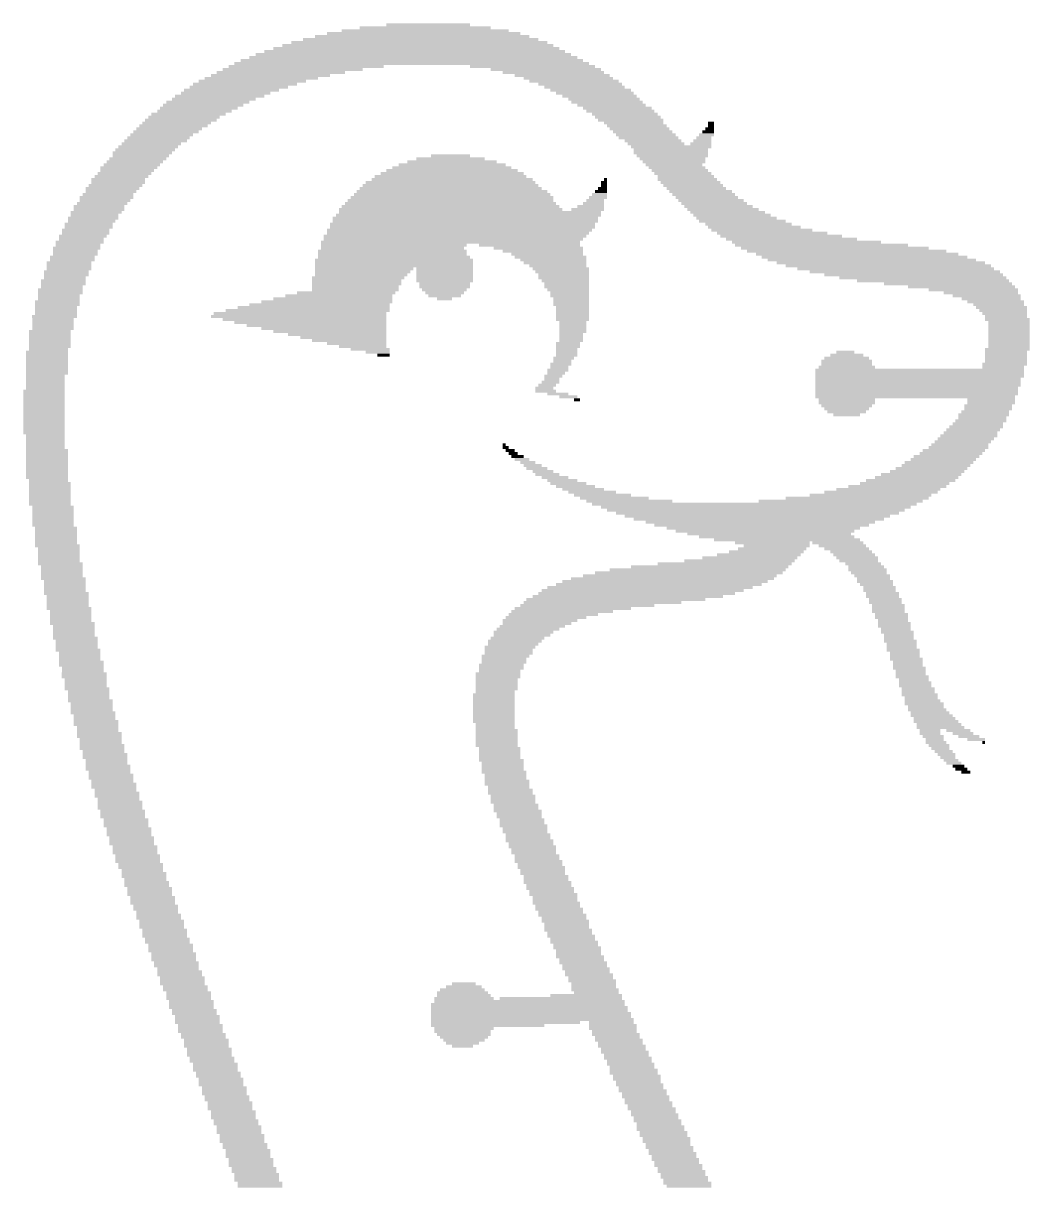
# Model space of a CAD drawing. Extents: x -51 to 50, y -27 to 29.
# Drawn here: x -47 to -39.85, y -16.01 to -7.76 of the extents above; entities that cross this region are included whole.
import ezdxf

# ---------------------------------------------------------------- set-up
doc = ezdxf.new("R2010")
doc.units = 0
doc.layers.add('201', color=6, linetype='CONTINUOUS')

# ---------------------------------------------------------------- blocks, each defined once
blk = doc.blocks.new('RECT')
blk.add_solid([(-0.5, -0.5), (0.5, -0.5), (-0.5, 0.5), (0.5, 0.5)])

msp = doc.modelspace()

# ---------------------------------------------------------------- block references
at = {"layer": '201', "rotation": 180}
for p, xscale, yscale in [((-44.1223, -7.7682), 0.5944, 0.0211), ((-44.1655, -7.8528), 1.524, 0.0211), ((-44.1541, -7.8317), 1.3741, 0.0211), ((-44.1439, -7.8105), 1.1862, 0.0213), ((-44.1439, -7.7893), 0.9322, 0.0211), ((-44.196, -7.9163), 1.9253, 0.0211), ((-44.1858, -7.8952), 1.8186, 0.0211), ((-44.1757, -7.874), 1.6713, 0.0213), ((-44.2278, -8.001), 2.3292, 0.0213), ((-44.2278, -7.9798), 2.2428, 0.0211), ((-44.2176, -7.9587), 2.1361, 0.0211), ((-44.2062, -7.9375), 2.032, 0.0213), ((-45.085, -8.0857), 0.9957, 0.0211), ((-44.9898, -8.0645), 1.0998, 0.0213), ((-44.2392, -8.0433), 2.5197, 0.0211), ((-44.2392, -8.0222), 2.4333, 0.0211), ((-43.3807, -8.0645), 0.889, 0.0213), ((-43.2867, -8.0857), 0.7823, 0.0211), ((-45.372, -8.1703), 0.762, 0.0211), ((-45.3073, -8.1492), 0.8052, 0.0211), ((-45.2438, -8.128), 0.8458, 0.0213), ((-45.1701, -8.1068), 0.9119, 0.0211), ((-43.2333, -8.1068), 0.7214, 0.0211), ((-43.1698, -8.128), 0.6756, 0.0213), ((-43.1267, -8.1492), 0.635, 0.0211), ((-43.086, -8.1703), 0.635, 0.0211), ((-45.5625, -8.255), 0.635, 0.0213), ((-45.5193, -8.2338), 0.6756, 0.0211), ((-45.4673, -8.2127), 0.6985, 0.0211), ((-45.4241, -8.1915), 0.7391, 0.0213), ((-43.0428, -8.1915), 0.5944, 0.0213), ((-43.0111, -8.2127), 0.5715, 0.0211), ((-42.9679, -8.2338), 0.5715, 0.0211), ((-42.9374, -8.255), 0.5512, 0.0213), ((-45.7213, -8.3397), 0.5715, 0.0211), ((-45.6883, -8.3185), 0.5918, 0.0213), ((-45.6463, -8.2973), 0.5944, 0.0211), ((-45.6032, -8.2762), 0.635, 0.0211), ((-42.9057, -8.2762), 0.5283, 0.0211), ((-42.8727, -8.2973), 0.508, 0.0211), ((-42.8523, -8.3185), 0.508, 0.0213), ((-42.8206, -8.3397), 0.4851, 0.0211), ((-45.8572, -8.4243), 0.508, 0.0211), ((-45.8267, -8.4032), 0.5283, 0.0211), ((-45.7835, -8.382), 0.5283, 0.0213), ((-45.7518, -8.3608), 0.5512, 0.0211), ((-42.7787, -8.3608), 0.4877, 0.0211), ((-42.7571, -8.382), 0.4851, 0.0213), ((-42.7253, -8.4032), 0.4674, 0.0211), ((-42.7037, -8.4243), 0.4648, 0.0211), ((-45.9638, -8.509), 0.4674, 0.0213), ((-45.9321, -8.4878), 0.4851, 0.0211), ((-45.9105, -8.4667), 0.4877, 0.0211), ((-45.88, -8.4455), 0.508, 0.0213), ((-42.6834, -8.4455), 0.4648, 0.0213), ((-42.6618, -8.4667), 0.4216, 0.0211), ((-42.6403, -8.4878), 0.4242, 0.0211), ((-42.6199, -8.509), 0.4242, 0.0213), ((-42.1221, -8.509), 0.0635, 0.0213), ((-42.1119, -8.4667), 0.0432, 0.0211), ((-42.1119, -8.4878), 0.0432, 0.0211), ((-46.0591, -8.5937), 0.4445, 0.0211), ((-46.0388, -8.5725), 0.4445, 0.0213), ((-46.0159, -8.5513), 0.4445, 0.0211), ((-45.9854, -8.5302), 0.4648, 0.0211), ((-42.5983, -8.5302), 0.4216, 0.0211), ((-42.5768, -8.5513), 0.4242, 0.0211), ((-42.5564, -8.5725), 0.4242, 0.0213), ((-42.5247, -8.5937), 0.4013, 0.0211), ((-42.1742, -8.5937), 0.127, 0.0211), ((-42.164, -8.5725), 0.1067, 0.0213), ((-42.1437, -8.5513), 0.1067, 0.0211), ((-42.1322, -8.5302), 0.0838, 0.0211), ((-46.1543, -8.6783), 0.4216, 0.0211), ((-46.1328, -8.6572), 0.4242, 0.0211), ((-46.1124, -8.636), 0.4242, 0.0213), ((-46.0908, -8.6148), 0.4216, 0.0211), ((-42.5031, -8.6148), 0.4039, 0.0211), ((-42.3964, -8.636), 0.5715, 0.0213), ((-42.3977, -8.6572), 0.5283, 0.0211), ((-42.3977, -8.6783), 0.5283, 0.0211), ((-42.1856, -8.6148), 0.1499, 0.0211), ((-46.2077, -8.7418), 0.4013, 0.0211), ((-46.1861, -8.7207), 0.4039, 0.0211), ((-46.1645, -8.6995), 0.4013, 0.0213), ((-43.9522, -8.7418), 0.635, 0.0211), ((-43.9636, -8.7207), 0.4851, 0.0211), ((-43.9636, -8.6995), 0.2769, 0.0213), ((-42.3875, -8.6995), 0.508, 0.0213), ((-42.3863, -8.7207), 0.4648, 0.0211), ((-42.3761, -8.7418), 0.4445, 0.0211), ((-46.2813, -8.8265), 0.381, 0.0213), ((-46.2496, -8.7842), 0.4039, 0.0211), ((-46.261, -8.8053), 0.381, 0.0211), ((-46.228, -8.763), 0.4013, 0.0213), ((-43.9522, -8.8265), 1.016, 0.0213), ((-43.9534, -8.8053), 0.9322, 0.0211), ((-43.9534, -8.7842), 0.8458, 0.0211), ((-43.9522, -8.763), 0.762, 0.0213), ((-42.3761, -8.763), 0.4039, 0.0213), ((-42.3545, -8.7842), 0.4013, 0.0211), ((-42.3342, -8.8053), 0.4013, 0.0211), ((-42.3126, -8.8265), 0.4039, 0.0213), ((-46.3448, -8.9112), 0.381, 0.0211), ((-46.3245, -8.8688), 0.381, 0.0211), ((-46.3245, -8.89), 0.381, 0.0213), ((-46.3017, -8.8477), 0.381, 0.0211), ((-43.9636, -8.9112), 1.2471, 0.0211), ((-43.9636, -8.89), 1.2065, 0.0213), ((-43.9522, -8.8688), 1.143, 0.0211), ((-43.9636, -8.8477), 1.0795, 0.0211), ((-42.8739, -8.89), 0.0432, 0.0213), ((-42.8739, -8.9112), 0.0432, 0.0211), ((-42.8625, -8.8688), 0.0203, 0.0211), ((-42.291, -8.8477), 0.4013, 0.0211), ((-42.2808, -8.8688), 0.4216, 0.0211), ((-42.2593, -8.89), 0.4242, 0.0213), ((-42.2389, -8.9112), 0.4242, 0.0211), ((-46.4083, -8.9958), 0.381, 0.0211), ((-46.3982, -8.9747), 0.3607, 0.0211), ((-46.3652, -8.9323), 0.381, 0.0211), ((-46.3766, -8.9535), 0.3581, 0.0213), ((-43.9534, -8.9958), 1.4402, 0.0211), ((-43.9522, -8.9747), 1.397, 0.0211), ((-43.9534, -8.9535), 1.3538, 0.0213), ((-43.9636, -8.9323), 1.2929, 0.0211), ((-42.9158, -8.9958), 0.127, 0.0211), ((-42.9057, -8.9747), 0.1067, 0.0211), ((-42.8942, -8.9535), 0.0838, 0.0213), ((-42.8841, -8.9323), 0.0635, 0.0211), ((-42.2173, -8.9323), 0.4216, 0.0211), ((-42.1856, -8.9535), 0.4445, 0.0213), ((-42.1653, -8.9747), 0.4445, 0.0211), ((-42.1424, -8.9958), 0.4445, 0.0211), ((-46.4617, -9.0593), 0.3607, 0.0211), ((-46.4617, -9.0805), 0.3607, 0.0213), ((-46.4401, -9.0382), 0.3581, 0.0211), ((-46.4185, -9.017), 0.3607, 0.0213), ((-43.9636, -9.0805), 1.5875, 0.0213), ((-43.9636, -9.0593), 1.5469, 0.0211), ((-43.9636, -9.0382), 1.5011, 0.0211), ((-43.9636, -9.017), 1.4605, 0.0213), ((-42.9895, -9.0805), 0.2337, 0.0213), ((-42.9679, -9.0593), 0.1905, 0.0211), ((-42.9476, -9.0382), 0.1499, 0.0211), ((-42.9362, -9.017), 0.127, 0.0213), ((-42.1119, -9.017), 0.4648, 0.0213), ((-42.0903, -9.0382), 0.4674, 0.0211), ((-42.0586, -9.0593), 0.4851, 0.0211), ((-42.0268, -9.0805), 0.508, 0.0213), ((-46.5138, -9.1652), 0.3378, 0.0211), ((-46.5036, -9.144), 0.3581, 0.0213), ((-46.482, -9.1017), 0.3607, 0.0211), ((-46.4934, -9.1228), 0.3378, 0.0211), ((-43.8582, -9.144), 1.8847, 0.0213), ((-43.8582, -9.1652), 1.8847, 0.0211), ((-43.8366, -9.1228), 1.8821, 0.0211), ((-43.8264, -9.1017), 1.8618, 0.0211), ((-41.9951, -9.1017), 0.5309, 0.0211), ((-41.9633, -9.1228), 0.5486, 0.0211), ((-41.9316, -9.144), 0.5715, 0.0213), ((-41.8897, -9.1652), 0.6147, 0.0211), ((-46.5569, -9.2287), 0.3378, 0.0211), ((-46.5569, -9.2498), 0.3378, 0.0211), ((-46.5353, -9.1863), 0.3404, 0.0211), ((-46.5353, -9.2075), 0.3404, 0.0213), ((-43.9103, -9.2498), 1.8618, 0.0211), ((-43.9001, -9.2287), 1.8821, 0.0211), ((-43.8785, -9.1863), 1.8847, 0.0211), ((-43.8785, -9.2075), 1.8847, 0.0213), ((-41.8465, -9.1863), 0.6147, 0.0211), ((-41.8046, -9.2075), 0.6579, 0.0213), ((-41.7512, -9.2287), 0.7188, 0.0211), ((-41.6776, -9.2498), 0.7849, 0.0211), ((-46.6103, -9.3345), 0.3175, 0.0213), ((-46.5988, -9.3133), 0.3404, 0.0211), ((-46.5874, -9.2922), 0.3175, 0.0211), ((-46.5772, -9.271), 0.3378, 0.0213), ((-43.9636, -9.3133), 1.8415, 0.0211), ((-44.3662, -9.3345), 1.0363, 0.0213), ((-43.9318, -9.271), 1.8644, 0.0213), ((-43.9433, -9.2922), 1.8415, 0.0211), ((-43.4023, -9.3345), 0.7188, 0.0213), ((-41.6141, -9.271), 0.8661, 0.0213), ((-41.5404, -9.2922), 0.9322, 0.0211), ((-41.4338, -9.3133), 1.0592, 0.0211), ((-41.3283, -9.3345), 1.2294, 0.0213), ((-46.6509, -9.4192), 0.3175, 0.0211), ((-46.6204, -9.3557), 0.3378, 0.0211), ((-46.6306, -9.3768), 0.3175, 0.0211), ((-46.6306, -9.398), 0.3175, 0.0213), ((-44.3763, -9.3768), 1.0566, 0.0211), ((-44.3763, -9.398), 1.0566, 0.0213), ((-44.3649, -9.4192), 1.0795, 0.0211), ((-44.3763, -9.3557), 1.016, 0.0211), ((-43.34, -9.3557), 0.635, 0.0211), ((-43.3083, -9.3768), 0.5715, 0.0211), ((-43.2765, -9.398), 0.508, 0.0213), ((-43.2537, -9.4192), 0.508, 0.0211), ((-41.2331, -9.3557), 1.3335, 0.0211), ((-41.148, -9.3768), 1.4173, 0.0211), ((-41.0743, -9.398), 1.4376, 0.0213), ((-41.0223, -9.4192), 1.4605, 0.0211), ((-46.6738, -9.4615), 0.3175, 0.0213), ((-46.6738, -9.4827), 0.3175, 0.0211), ((-46.6738, -9.5038), 0.3175, 0.0211), ((-46.6509, -9.4403), 0.3175, 0.0211), ((-44.3662, -9.4403), 1.1227, 0.0211), ((-44.3662, -9.4615), 1.1227, 0.0213), ((-44.3662, -9.4827), 1.1227, 0.0211), ((-44.5783, -9.5038), 0.6985, 0.0211), ((-44.0055, -9.5038), 0.4013, 0.0211), ((-43.2333, -9.4403), 0.4674, 0.0211), ((-43.2219, -9.4615), 0.4445, 0.0213), ((-43.2016, -9.4827), 0.4039, 0.0211), ((-43.18, -9.5038), 0.4013, 0.0211), ((-40.9689, -9.4403), 1.4808, 0.0211), ((-40.9054, -9.4615), 1.4808, 0.0213), ((-40.8521, -9.4827), 1.4605, 0.0211), ((-40.8, -9.5038), 1.397, 0.0211), ((-46.7043, -9.5673), 0.2972, 0.0211), ((-46.6941, -9.525), 0.3175, 0.0213), ((-46.6941, -9.5462), 0.3175, 0.0211), ((-44.6202, -9.5673), 0.6553, 0.0211), ((-44.5884, -9.525), 0.6782, 0.0213), ((-44.5986, -9.5462), 0.6579, 0.0211), ((-44.0055, -9.525), 0.4013, 0.0213), ((-44.0055, -9.5462), 0.4013, 0.0211), ((-44.0055, -9.5673), 0.4013, 0.0211), ((-43.1698, -9.525), 0.381, 0.0213), ((-43.1597, -9.5462), 0.3607, 0.0211), ((-43.1597, -9.5673), 0.3607, 0.0211), ((-40.7353, -9.525), 1.3538, 0.0213), ((-40.673, -9.5462), 1.27, 0.0211), ((-40.6083, -9.5673), 1.1862, 0.0211), ((-46.7373, -9.652), 0.3175, 0.0213), ((-46.7144, -9.5885), 0.3175, 0.0213), ((-46.7144, -9.6097), 0.3175, 0.0211), ((-46.7258, -9.6308), 0.2946, 0.0211), ((-44.6405, -9.6308), 0.6147, 0.0211), ((-44.6405, -9.652), 0.6147, 0.0213), ((-44.6303, -9.5885), 0.635, 0.0213), ((-44.6303, -9.6097), 0.635, 0.0211), ((-44.0055, -9.5885), 0.4013, 0.0213), ((-44.0055, -9.6097), 0.3607, 0.0211), ((-44.0055, -9.6308), 0.3607, 0.0211), ((-44.0068, -9.652), 0.3175, 0.0213), ((-43.1483, -9.5885), 0.3378, 0.0213), ((-43.1381, -9.6097), 0.3175, 0.0211), ((-43.1381, -9.6308), 0.3175, 0.0211), ((-43.1279, -9.652), 0.2972, 0.0213), ((-40.5346, -9.5885), 1.0795, 0.0213), ((-40.4292, -9.6097), 0.9093, 0.0211), ((-40.3327, -9.6308), 0.762, 0.0211), ((-40.2488, -9.652), 0.635, 0.0213), ((-46.7576, -9.7367), 0.3175, 0.0211), ((-46.7373, -9.6732), 0.3175, 0.0211), ((-46.7474, -9.6943), 0.2972, 0.0211), ((-46.7474, -9.7155), 0.2972, 0.0213), ((-44.8424, -9.7367), 0.9322, 0.0211), ((-44.7993, -9.7155), 0.8458, 0.0213), ((-44.7573, -9.6943), 0.762, 0.0211), ((-44.7053, -9.6732), 0.6985, 0.0211), ((-44.0055, -9.6732), 0.2743, 0.0211), ((-44.0055, -9.6943), 0.2337, 0.0211), ((-44.0055, -9.7155), 0.1067, 0.0213), ((-43.1165, -9.6732), 0.2743, 0.0211), ((-43.1165, -9.6943), 0.2743, 0.0211), ((-43.1063, -9.7155), 0.254, 0.0213), ((-43.1063, -9.7367), 0.254, 0.0211), ((-40.1955, -9.6732), 0.5283, 0.0211), ((-40.1536, -9.6943), 0.4851, 0.0211), ((-40.1218, -9.7155), 0.4216, 0.0213), ((-40.0901, -9.7367), 0.4039, 0.0211), ((-46.7576, -9.7578), 0.3175, 0.0211), ((-46.7677, -9.779), 0.2972, 0.0213), ((-46.7677, -9.8002), 0.2972, 0.0211), ((-46.7677, -9.8213), 0.2972, 0.0211), ((-45.0329, -9.8213), 1.2268, 0.0211), ((-44.9796, -9.8002), 1.1659, 0.0211), ((-44.9364, -9.779), 1.0795, 0.0213), ((-44.8945, -9.7578), 0.9957, 0.0211), ((-43.1063, -9.7578), 0.254, 0.0211), ((-43.0962, -9.779), 0.2337, 0.0213), ((-43.0962, -9.8002), 0.2337, 0.0211), ((-43.0962, -9.8213), 0.2337, 0.0211), ((-40.0685, -9.7578), 0.3607, 0.0211), ((-40.0482, -9.779), 0.3607, 0.0213), ((-40.0368, -9.8002), 0.3378, 0.0211), ((-40.0266, -9.8213), 0.3175, 0.0211), ((-46.7779, -9.8425), 0.3175, 0.0213), ((-46.7893, -9.8637), 0.2946, 0.0211), ((-46.7893, -9.8848), 0.2946, 0.0211), ((-46.7893, -9.906), 0.2946, 0.0213), ((-45.0431, -9.8425), 1.2471, 0.0213), ((-45.0012, -9.8637), 1.1633, 0.0211), ((-44.9593, -9.8848), 1.0795, 0.0211), ((-44.9161, -9.906), 0.9931, 0.0213), ((-43.0962, -9.8425), 0.2337, 0.0213), ((-43.0962, -9.8637), 0.2337, 0.0211), ((-43.0949, -9.8848), 0.1905, 0.0211), ((-43.0949, -9.906), 0.1905, 0.0213), ((-40.0063, -9.8637), 0.3175, 0.0211), ((-40.0164, -9.8425), 0.2972, 0.0213), ((-39.9948, -9.8848), 0.2946, 0.0211), ((-39.9948, -9.906), 0.2946, 0.0213), ((-46.8109, -9.9483), 0.2972, 0.0211), ((-46.8109, -9.9695), 0.2972, 0.0213), ((-46.8109, -9.9907), 0.2972, 0.0211), ((-46.7893, -9.9272), 0.2946, 0.0211), ((-44.864, -9.9272), 0.889, 0.0211), ((-44.8208, -9.9483), 0.8026, 0.0211), ((-44.7688, -9.9695), 0.6985, 0.0213), ((-44.7256, -9.9907), 0.6121, 0.0211), ((-43.0949, -9.9272), 0.1905, 0.0211), ((-43.0949, -9.9483), 0.1905, 0.0211), ((-43.1063, -9.9695), 0.1676, 0.0213), ((-43.1063, -9.9907), 0.1676, 0.0211), ((-39.9948, -9.9272), 0.2946, 0.0211), ((-39.9948, -9.9483), 0.2946, 0.0211), ((-39.9948, -9.9695), 0.2946, 0.0213), ((-39.9948, -9.9907), 0.2946, 0.0211), ((-46.8211, -10.0753), 0.2769, 0.0211), ((-46.8109, -10.0118), 0.2972, 0.0211), ((-46.8109, -10.033), 0.2972, 0.0213), ((-46.8109, -10.0542), 0.2972, 0.0211), ((-44.6837, -10.0118), 0.5283, 0.0211), ((-44.6303, -10.033), 0.4216, 0.0213), ((-44.5884, -10.0542), 0.3378, 0.0211), ((-44.5351, -10.0753), 0.2769, 0.0211), ((-43.1381, -10.0753), 0.1499, 0.0211), ((-43.1279, -10.033), 0.1702, 0.0213), ((-43.1279, -10.0542), 0.1702, 0.0211), ((-43.1063, -10.0118), 0.1676, 0.0211), ((-40.0063, -10.0753), 0.3175, 0.0211), ((-39.9948, -10.0118), 0.2946, 0.0211), ((-39.9948, -10.033), 0.2946, 0.0213), ((-39.9948, -10.0542), 0.2946, 0.0211), ((-46.8313, -10.0965), 0.2972, 0.0213), ((-46.8313, -10.1177), 0.2972, 0.0211), ((-46.8313, -10.1388), 0.2972, 0.0211), ((-46.8313, -10.16), 0.2972, 0.0213), ((-44.4818, -10.0965), 0.1702, 0.0213), ((-44.4398, -10.1177), 0.0864, 0.0211), ((-43.1597, -10.1388), 0.1473, 0.0211), ((-43.1698, -10.16), 0.127, 0.0213), ((-43.1381, -10.0965), 0.1499, 0.0213), ((-43.1381, -10.1177), 0.1499, 0.0211), ((-41.148, -10.16), 0.3607, 0.0213), ((-41.1493, -10.1388), 0.3175, 0.0211), ((-41.148, -10.1177), 0.2337, 0.0211), ((-41.1582, -10.0965), 0.127, 0.0213), ((-40.0164, -10.0965), 0.2972, 0.0213), ((-40.0164, -10.1177), 0.2972, 0.0211), ((-40.0164, -10.1388), 0.2972, 0.0211), ((-40.0164, -10.16), 0.2972, 0.0213), ((-46.8313, -10.1812), 0.2972, 0.0211), ((-46.8313, -10.2023), 0.2972, 0.0211), ((-46.8313, -10.2235), 0.2972, 0.0213), ((-46.8313, -10.2447), 0.2972, 0.0211), ((-43.2016, -10.2235), 0.1499, 0.0213), ((-43.213, -10.2447), 0.127, 0.0211), ((-43.18, -10.1812), 0.1473, 0.0211), ((-43.1902, -10.2023), 0.127, 0.0211), ((-40.6298, -10.2235), 1.4834, 0.0213), ((-40.6298, -10.2447), 1.4834, 0.0211), ((-41.148, -10.2023), 0.4013, 0.0211), ((-41.148, -10.1812), 0.3607, 0.0211), ((-40.0368, -10.2023), 0.2972, 0.0211), ((-40.0266, -10.1812), 0.3175, 0.0211), ((-46.8427, -10.2658), 0.2743, 0.0211), ((-46.8427, -10.287), 0.2743, 0.0213), ((-46.8427, -10.3082), 0.2743, 0.0211), ((-46.8427, -10.3293), 0.2743, 0.0211), ((-43.2765, -10.3293), 0.127, 0.0211), ((-43.2537, -10.3082), 0.127, 0.0211), ((-43.2333, -10.2658), 0.127, 0.0211), ((-43.2435, -10.287), 0.1067, 0.0213), ((-40.6298, -10.2658), 1.4834, 0.0211), ((-40.6413, -10.287), 1.4605, 0.0213), ((-40.6413, -10.3082), 1.4605, 0.0211), ((-40.6413, -10.3293), 1.4605, 0.0211), ((-46.8528, -10.3717), 0.2946, 0.0211), ((-46.8528, -10.3928), 0.2946, 0.0211), ((-46.8427, -10.3505), 0.2743, 0.0213), ((-43.2867, -10.3717), 0.1473, 0.0211), ((-43.2968, -10.3505), 0.127, 0.0213), ((-43.2016, -10.3928), 0.1499, 0.0211), ((-40.6514, -10.3505), 1.4402, 0.0213), ((-40.6514, -10.3717), 1.4402, 0.0211), ((-40.6514, -10.3928), 1.4402, 0.0211), ((-46.8528, -10.414), 0.2946, 0.0213), ((-46.8528, -10.4352), 0.2946, 0.0211), ((-46.8528, -10.4563), 0.2946, 0.0211), ((-46.8528, -10.4775), 0.2946, 0.0213), ((-43.1267, -10.414), 0.127, 0.0213), ((-43.0644, -10.4352), 0.0432, 0.0211), ((-40.6616, -10.414), 1.4199, 0.0213), ((-41.148, -10.4352), 0.4013, 0.0211), ((-41.148, -10.4563), 0.4013, 0.0211), ((-41.148, -10.4775), 0.3607, 0.0213), ((-40.1434, -10.4775), 0.3378, 0.0213), ((-40.1218, -10.4352), 0.3404, 0.0211), ((-40.1218, -10.4563), 0.3404, 0.0211), ((-46.8528, -10.4987), 0.2946, 0.0211), ((-46.8528, -10.5198), 0.2946, 0.0211), ((-46.8528, -10.541), 0.2946, 0.0213), ((-46.8528, -10.5622), 0.2946, 0.0211), ((-41.1493, -10.4987), 0.3175, 0.0211), ((-41.148, -10.5198), 0.2743, 0.0211), ((-41.1493, -10.541), 0.1905, 0.0213), ((-40.1752, -10.541), 0.3607, 0.0213), ((-40.1853, -10.5622), 0.3404, 0.0211), ((-40.1638, -10.5198), 0.3378, 0.0211), ((-40.1434, -10.4987), 0.3378, 0.0211), ((-46.8528, -10.5833), 0.2946, 0.0211), ((-46.8528, -10.6045), 0.2946, 0.0213), ((-46.8528, -10.6257), 0.2946, 0.0211), ((-46.8528, -10.6468), 0.2946, 0.0211), ((-40.2488, -10.6468), 0.381, 0.0211), ((-40.2285, -10.6257), 0.381, 0.0211), ((-40.2171, -10.6045), 0.3581, 0.0213), ((-40.1955, -10.5833), 0.3607, 0.0211), ((-46.8528, -10.668), 0.2946, 0.0213), ((-46.8427, -10.6892), 0.2743, 0.0211), ((-46.8427, -10.7103), 0.2743, 0.0211), ((-46.8427, -10.7315), 0.2743, 0.0213), ((-40.3225, -10.7315), 0.4013, 0.0213), ((-40.3022, -10.7103), 0.4013, 0.0211), ((-40.2806, -10.6892), 0.4039, 0.0211), ((-40.2692, -10.668), 0.381, 0.0213), ((-46.8313, -10.795), 0.2972, 0.0213), ((-46.8313, -10.8162), 0.2972, 0.0211), ((-46.8427, -10.7527), 0.2743, 0.0211), ((-46.8427, -10.7738), 0.2743, 0.0211), ((-43.5826, -10.7527), 0.0229, 0.0211), ((-43.5724, -10.7738), 0.0432, 0.0211), ((-43.5394, -10.795), 0.0635, 0.0213), ((-43.5191, -10.8162), 0.0635, 0.0211), ((-40.4076, -10.8162), 0.4445, 0.0211), ((-40.3873, -10.795), 0.4445, 0.0213), ((-40.3543, -10.7738), 0.4242, 0.0211), ((-40.3441, -10.7527), 0.4039, 0.0211), ((-46.8313, -10.8373), 0.2972, 0.0211), ((-46.8313, -10.8585), 0.2972, 0.0213), ((-46.8313, -10.8797), 0.2972, 0.0211), ((-46.8313, -10.9008), 0.2972, 0.0211), ((-43.4873, -10.8373), 0.0864, 0.0211), ((-43.4556, -10.8585), 0.1041, 0.0213), ((-43.4137, -10.8797), 0.1067, 0.0211), ((-43.3807, -10.9008), 0.127, 0.0211), ((-40.513, -10.9008), 0.4877, 0.0211), ((-40.4927, -10.8797), 0.4877, 0.0211), ((-40.4609, -10.8585), 0.4648, 0.0213), ((-40.4393, -10.8373), 0.4674, 0.0211), ((-46.8313, -10.922), 0.2972, 0.0213), ((-46.8313, -10.9432), 0.2972, 0.0211), ((-46.8313, -10.9643), 0.2972, 0.0211), ((-46.8313, -10.9855), 0.2972, 0.0213), ((-43.3502, -10.922), 0.1473, 0.0213), ((-43.307, -10.9432), 0.1473, 0.0211), ((-43.2752, -10.9643), 0.1702, 0.0211), ((-43.2219, -10.9855), 0.1905, 0.0213), ((-40.6514, -10.9855), 0.5918, 0.0213), ((-40.6184, -10.9643), 0.5715, 0.0211), ((-40.5765, -10.9432), 0.5283, 0.0211), ((-40.546, -10.922), 0.508, 0.0213), ((-46.8211, -11.0067), 0.2769, 0.0211), ((-46.8109, -11.0278), 0.2972, 0.0211), ((-46.8109, -11.049), 0.2972, 0.0213), ((-46.8109, -11.0702), 0.2972, 0.0211), ((-43.1698, -11.0067), 0.2134, 0.0211), ((-43.1267, -11.0278), 0.254, 0.0211), ((-43.0746, -11.049), 0.2769, 0.0213), ((-43.0213, -11.0702), 0.2972, 0.0211), ((-40.8521, -11.0702), 0.7391, 0.0211), ((-40.7886, -11.049), 0.6985, 0.0213), ((-40.7365, -11.0278), 0.635, 0.0211), ((-40.6933, -11.0067), 0.635, 0.0211), ((-46.8109, -11.0913), 0.2972, 0.0211), ((-46.8109, -11.1125), 0.2972, 0.0213), ((-46.8109, -11.1337), 0.2972, 0.0211), ((-46.8109, -11.1548), 0.2972, 0.0211), ((-42.9578, -11.0913), 0.3378, 0.0211), ((-42.8841, -11.1125), 0.4039, 0.0213), ((-42.799, -11.1337), 0.4877, 0.0211), ((-42.6936, -11.1548), 0.6121, 0.0211), ((-41.1912, -11.1548), 1.1633, 0.0211), ((-41.0743, -11.1337), 1.016, 0.0211), ((-40.9791, -11.1125), 0.8661, 0.0213), ((-40.9054, -11.0913), 0.8052, 0.0211), ((-46.8109, -11.176), 0.2972, 0.0213), ((-46.7893, -11.1972), 0.2946, 0.0211), ((-46.7893, -11.2183), 0.2946, 0.0211), ((-41.8046, -11.176), 2.3089, 0.0213), ((-41.7944, -11.1972), 2.2022, 0.0211), ((-41.7944, -11.2183), 2.1158, 0.0211), ((-46.7893, -11.2395), 0.2946, 0.0213), ((-46.7893, -11.2607), 0.2946, 0.0211), ((-46.7893, -11.2818), 0.2946, 0.0211), ((-46.7893, -11.303), 0.2946, 0.0213), ((-41.783, -11.2395), 2.0117, 0.0213), ((-41.783, -11.2607), 1.8847, 0.0211), ((-41.7728, -11.2818), 1.778, 0.0211), ((-41.7627, -11.303), 1.6307, 0.0213), ((-46.7893, -11.3242), 0.2946, 0.0211), ((-46.7677, -11.3453), 0.2972, 0.0211), ((-46.7677, -11.3665), 0.2972, 0.0213), ((-46.7677, -11.3877), 0.2972, 0.0211), ((-41.7525, -11.3242), 1.524, 0.0211), ((-41.7411, -11.3453), 1.3741, 0.0211), ((-41.7297, -11.3665), 1.27, 0.0213), ((-41.6992, -11.3877), 1.1633, 0.0211), ((-46.7677, -11.4088), 0.2972, 0.0211), ((-46.7677, -11.43), 0.2972, 0.0213), ((-46.7677, -11.4512), 0.2972, 0.0211), ((-46.7576, -11.4723), 0.3175, 0.0211), ((-41.6458, -11.4088), 1.1024, 0.0211), ((-41.5722, -11.43), 1.0363, 0.0213), ((-41.6776, -11.4512), 0.5309, 0.0211), ((-41.6458, -11.4723), 0.4674, 0.0211), ((-41.2115, -11.4512), 0.3607, 0.0211), ((-41.1797, -11.4723), 0.3378, 0.0211), ((-46.7474, -11.4935), 0.2972, 0.0213), ((-46.7474, -11.5147), 0.2972, 0.0211), ((-46.7474, -11.5358), 0.2972, 0.0211), ((-46.7474, -11.557), 0.2972, 0.0213), ((-41.8363, -11.557), 0.6756, 0.0213), ((-41.7728, -11.5358), 0.5944, 0.0211), ((-41.7195, -11.5147), 0.5283, 0.0211), ((-41.6776, -11.4935), 0.4851, 0.0213), ((-41.1493, -11.4935), 0.3175, 0.0213), ((-41.1163, -11.5147), 0.2972, 0.0211), ((-41.0959, -11.5358), 0.2972, 0.0211), ((-41.0743, -11.557), 0.2946, 0.0213), ((-46.7474, -11.5782), 0.2972, 0.0211), ((-46.7373, -11.5993), 0.3175, 0.0211), ((-46.7258, -11.6205), 0.2946, 0.0213), ((-46.7258, -11.6417), 0.2946, 0.0211), ((-42.2072, -11.6417), 1.2497, 0.0211), ((-42.1221, -11.6205), 1.1201, 0.0213), ((-42.0154, -11.5993), 0.9525, 0.0211), ((-41.91, -11.5782), 0.7823, 0.0211), ((-41.0642, -11.5782), 0.2743, 0.0211), ((-41.0312, -11.5993), 0.254, 0.0211), ((-41.0007, -11.6417), 0.2743, 0.0211), ((-41.0108, -11.6205), 0.254, 0.0213), ((-46.7258, -11.6628), 0.2946, 0.0211), ((-46.7258, -11.684), 0.2946, 0.0213), ((-46.7144, -11.7052), 0.3175, 0.0211), ((-46.7043, -11.7263), 0.2972, 0.0211), ((-42.4396, -11.7263), 1.4605, 0.0211), ((-42.3863, -11.7052), 1.4402, 0.0211), ((-42.3342, -11.684), 1.3767, 0.0213), ((-42.2694, -11.6628), 1.3335, 0.0211), ((-40.9905, -11.6628), 0.254, 0.0211), ((-40.9677, -11.684), 0.254, 0.0213), ((-40.9575, -11.7052), 0.2337, 0.0211), ((-40.9473, -11.7263), 0.254, 0.0211), ((-46.7043, -11.7475), 0.2972, 0.0213), ((-46.7043, -11.7687), 0.2972, 0.0211), ((-46.7043, -11.7898), 0.2972, 0.0211), ((-46.6941, -11.811), 0.3175, 0.0213), ((-42.6415, -11.811), 1.397, 0.0213), ((-42.5983, -11.7898), 1.4376, 0.0211), ((-42.5463, -11.7687), 1.4605, 0.0211), ((-42.4828, -11.7475), 1.4605, 0.0213), ((-40.9372, -11.7475), 0.2337, 0.0213), ((-40.9156, -11.7687), 0.2311, 0.0211), ((-40.9156, -11.7898), 0.2311, 0.0211), ((-40.894, -11.811), 0.2337, 0.0213), ((-46.6839, -11.8322), 0.2972, 0.0211), ((-46.6839, -11.8533), 0.2972, 0.0211), ((-46.6839, -11.8745), 0.2972, 0.0213), ((-46.6839, -11.8957), 0.2972, 0.0211), ((-42.9908, -11.8957), 0.9525, 0.0211), ((-42.8841, -11.8745), 1.1201, 0.0213), ((-42.7888, -11.8533), 1.27, 0.0211), ((-42.7037, -11.8322), 1.3538, 0.0211), ((-40.894, -11.8322), 0.2337, 0.0211), ((-40.8737, -11.8533), 0.2337, 0.0211), ((-40.8737, -11.8745), 0.2337, 0.0213), ((-40.8521, -11.8957), 0.2311, 0.0211), ((-46.6738, -11.9168), 0.3175, 0.0211), ((-46.6623, -11.938), 0.2946, 0.0213), ((-46.6623, -11.9592), 0.2946, 0.0211), ((-46.6623, -11.9803), 0.2946, 0.0211), ((-43.2854, -11.9803), 0.5715, 0.0211), ((-43.2333, -11.9592), 0.635, 0.0211), ((-43.1698, -11.938), 0.7214, 0.0213), ((-43.0949, -11.9168), 0.8255, 0.0211), ((-40.8521, -11.9168), 0.2311, 0.0211), ((-40.8521, -11.938), 0.2311, 0.0213), ((-40.8305, -11.9592), 0.2337, 0.0211), ((-40.8305, -11.9803), 0.2337, 0.0211), ((-46.6623, -12.0015), 0.2946, 0.0213), ((-46.6509, -12.0227), 0.3175, 0.0211), ((-46.6408, -12.0438), 0.2972, 0.0211), ((-43.3819, -12.0438), 0.4648, 0.0211), ((-43.3286, -12.0015), 0.5309, 0.0213), ((-43.3502, -12.0227), 0.4877, 0.0211), ((-40.8102, -12.0227), 0.2337, 0.0211), ((-40.8102, -12.0438), 0.2337, 0.0211), ((-40.8203, -12.0015), 0.2134, 0.0213), ((-46.6408, -12.065), 0.2972, 0.0213), ((-46.6408, -12.0862), 0.2972, 0.0211), ((-46.6408, -12.1073), 0.2972, 0.0211), ((-46.6306, -12.1285), 0.3175, 0.0213), ((-43.4873, -12.1285), 0.381, 0.0213), ((-43.4454, -12.0862), 0.4242, 0.0211), ((-43.4556, -12.1073), 0.4039, 0.0211), ((-43.4124, -12.065), 0.4445, 0.0213), ((-40.7988, -12.065), 0.2108, 0.0213), ((-40.7886, -12.0862), 0.2311, 0.0211), ((-40.7784, -12.1073), 0.2108, 0.0211), ((-40.7784, -12.1285), 0.2108, 0.0213), ((-46.6103, -12.2132), 0.3175, 0.0211), ((-46.6204, -12.1497), 0.2972, 0.0211), ((-46.6204, -12.1708), 0.2972, 0.0211), ((-46.6204, -12.192), 0.2972, 0.0213), ((-43.5407, -12.192), 0.3607, 0.0213), ((-43.5508, -12.2132), 0.3404, 0.0211), ((-43.5077, -12.1497), 0.381, 0.0211), ((-43.5191, -12.1708), 0.3581, 0.0211), ((-40.767, -12.1497), 0.2337, 0.0211), ((-40.7568, -12.1708), 0.2134, 0.0211), ((-40.7568, -12.192), 0.2134, 0.0213), ((-40.7467, -12.2132), 0.2337, 0.0211), ((-46.5874, -12.2978), 0.3175, 0.0211), ((-46.5988, -12.2343), 0.2946, 0.0211), ((-46.5988, -12.2555), 0.2946, 0.0213), ((-46.5988, -12.2767), 0.2946, 0.0211), ((-43.5724, -12.2555), 0.3378, 0.0213), ((-43.5826, -12.2767), 0.3175, 0.0211), ((-43.5826, -12.2978), 0.3175, 0.0211), ((-43.5508, -12.2343), 0.3404, 0.0211), ((-40.7353, -12.2343), 0.2108, 0.0211), ((-40.7353, -12.2555), 0.2108, 0.0213), ((-40.7251, -12.2767), 0.2311, 0.0211), ((-40.7149, -12.2978), 0.2108, 0.0211), ((-46.5874, -12.319), 0.3175, 0.0213), ((-46.5671, -12.3825), 0.3175, 0.0213), ((-46.5772, -12.3402), 0.2972, 0.0211), ((-46.5772, -12.3613), 0.2972, 0.0211), ((-43.6258, -12.3825), 0.3175, 0.0213), ((-43.6029, -12.319), 0.3175, 0.0213), ((-43.6029, -12.3402), 0.3175, 0.0211), ((-43.6143, -12.3613), 0.2946, 0.0211), ((-40.7149, -12.319), 0.2108, 0.0213), ((-40.7035, -12.3402), 0.2337, 0.0211), ((-40.6933, -12.3613), 0.2134, 0.0211), ((-40.6933, -12.3825), 0.2134, 0.0213), ((-46.5671, -12.4037), 0.3175, 0.0211), ((-46.5569, -12.4248), 0.2972, 0.0211), ((-46.5569, -12.446), 0.2972, 0.0213), ((-46.5569, -12.4672), 0.2972, 0.0211), ((-43.6258, -12.4037), 0.3175, 0.0211), ((-43.6359, -12.4248), 0.2972, 0.0211), ((-43.6359, -12.446), 0.2972, 0.0213), ((-43.6359, -12.4672), 0.2972, 0.0211), ((-40.6832, -12.4037), 0.2337, 0.0211), ((-40.6718, -12.4248), 0.2108, 0.0211), ((-40.6616, -12.446), 0.2311, 0.0213), ((-40.6616, -12.4672), 0.2311, 0.0211), ((-46.5468, -12.4883), 0.3175, 0.0211), ((-46.5353, -12.5095), 0.2946, 0.0213), ((-46.5353, -12.5307), 0.2946, 0.0211), ((-46.5353, -12.5518), 0.2946, 0.0211), ((-43.6563, -12.5307), 0.2972, 0.0211), ((-43.6563, -12.5518), 0.2972, 0.0211), ((-43.6359, -12.4883), 0.2972, 0.0211), ((-43.6461, -12.5095), 0.2769, 0.0213), ((-40.64, -12.4883), 0.2337, 0.0211), ((-40.64, -12.5095), 0.2337, 0.0213), ((-40.6298, -12.5307), 0.254, 0.0211), ((-40.6197, -12.5518), 0.2337, 0.0211), ((-46.5239, -12.573), 0.3175, 0.0213), ((-46.5138, -12.5942), 0.2972, 0.0211), ((-46.5138, -12.6153), 0.2972, 0.0211), ((-46.5138, -12.6365), 0.2972, 0.0213), ((-43.6563, -12.573), 0.2972, 0.0213), ((-43.6563, -12.5942), 0.2972, 0.0211), ((-43.6563, -12.6153), 0.2972, 0.0211), ((-43.6563, -12.6365), 0.2972, 0.0213), ((-40.5981, -12.5942), 0.2769, 0.0211), ((-40.6095, -12.573), 0.254, 0.0213), ((-40.5867, -12.6153), 0.254, 0.0211), ((-40.5765, -12.6365), 0.2743, 0.0213), ((-46.5036, -12.6577), 0.3175, 0.0211), ((-46.4934, -12.6788), 0.2972, 0.0211), ((-46.4934, -12.7), 0.2972, 0.0213), ((-46.4833, -12.7212), 0.3175, 0.0211), ((-43.6563, -12.6577), 0.2972, 0.0211), ((-43.6563, -12.6788), 0.2972, 0.0211), ((-43.6563, -12.7), 0.2972, 0.0213), ((-43.6563, -12.7212), 0.2972, 0.0211), ((-40.5448, -12.6788), 0.2972, 0.0211), ((-40.5562, -12.6577), 0.2743, 0.0211), ((-40.5244, -12.7), 0.2972, 0.0213), ((-40.5143, -12.7212), 0.3175, 0.0211), ((-46.4833, -12.7423), 0.3175, 0.0211), ((-46.4718, -12.7635), 0.2946, 0.0213), ((-46.4718, -12.7847), 0.2946, 0.0211), ((-46.4604, -12.8058), 0.3175, 0.0211), ((-43.6461, -12.7423), 0.2769, 0.0211), ((-43.6461, -12.7635), 0.2769, 0.0213), ((-43.6359, -12.7847), 0.2972, 0.0211), ((-43.6359, -12.8058), 0.2972, 0.0211), ((-40.4813, -12.7635), 0.3378, 0.0213), ((-40.4914, -12.7423), 0.3175, 0.0211), ((-40.5562, -12.7847), 0.1473, 0.0211), ((-40.5562, -12.8058), 0.1473, 0.0211), ((-40.3543, -12.7847), 0.1702, 0.0211), ((-40.3225, -12.8058), 0.1473, 0.0211), ((-46.4604, -12.827), 0.3175, 0.0213), ((-46.4503, -12.8482), 0.2972, 0.0211), ((-46.4503, -12.8693), 0.2972, 0.0211), ((-43.6359, -12.827), 0.2972, 0.0213), ((-43.6359, -12.8482), 0.2972, 0.0211), ((-43.6359, -12.8693), 0.2972, 0.0211), ((-40.5346, -12.827), 0.1499, 0.0213), ((-40.5232, -12.8482), 0.127, 0.0211), ((-40.513, -12.8693), 0.1473, 0.0211), ((-40.2806, -12.827), 0.1499, 0.0213), ((-40.2285, -12.8482), 0.127, 0.0211), ((-40.1752, -12.8693), 0.0203, 0.0211), ((-46.4401, -12.8905), 0.3175, 0.0213), ((-46.4401, -12.9117), 0.3175, 0.0211), ((-46.4299, -12.9328), 0.2972, 0.0211), ((-46.4198, -12.954), 0.3175, 0.0213), ((-43.6359, -12.8905), 0.2972, 0.0213), ((-43.6143, -12.9117), 0.2946, 0.0211), ((-43.6143, -12.9328), 0.2946, 0.0211), ((-43.6143, -12.954), 0.2946, 0.0213), ((-40.4927, -12.8905), 0.1473, 0.0213), ((-40.4825, -12.9117), 0.127, 0.0211), ((-40.4597, -12.9328), 0.127, 0.0211), ((-40.4393, -12.954), 0.127, 0.0213), ((-46.4198, -12.9752), 0.3175, 0.0211), ((-46.4083, -12.9963), 0.2946, 0.0211), ((-46.4083, -13.0175), 0.2946, 0.0213), ((-46.3969, -13.0387), 0.3175, 0.0211), ((-43.6143, -12.9752), 0.2946, 0.0211), ((-43.6029, -12.9963), 0.3175, 0.0211), ((-43.5928, -13.0175), 0.2972, 0.0213), ((-43.5928, -13.0387), 0.2972, 0.0211), ((-40.4292, -12.9752), 0.1067, 0.0211), ((-40.4076, -12.9963), 0.1041, 0.0211), ((-40.386, -13.0175), 0.1067, 0.0213), ((-40.3543, -13.0387), 0.0838, 0.0211), ((-46.3969, -13.0598), 0.3175, 0.0211), ((-46.3766, -13.1022), 0.3175, 0.0211), ((-46.3766, -13.1233), 0.3175, 0.0211), ((-46.3867, -13.081), 0.2972, 0.0213), ((-43.5928, -13.0598), 0.2972, 0.0211), ((-43.5826, -13.081), 0.3175, 0.0213), ((-43.5724, -13.1022), 0.2972, 0.0211), ((-43.5724, -13.1233), 0.2972, 0.0211), ((-40.3339, -13.0598), 0.0838, 0.0211), ((-40.3009, -13.081), 0.0635, 0.0213), ((-46.3664, -13.1445), 0.2972, 0.0213), ((-46.3563, -13.1657), 0.3175, 0.0211), ((-46.3563, -13.1868), 0.3175, 0.0211), ((-46.3448, -13.208), 0.2946, 0.0213), ((-43.5623, -13.1445), 0.3175, 0.0213), ((-43.5623, -13.1657), 0.3175, 0.0211), ((-43.5508, -13.1868), 0.2946, 0.0211), ((-43.5394, -13.208), 0.3175, 0.0213), ((-46.3334, -13.2292), 0.3175, 0.0211), ((-46.3334, -13.2503), 0.3175, 0.0211), ((-46.3233, -13.2715), 0.2972, 0.0213), ((-46.3131, -13.2927), 0.3175, 0.0211), ((-43.5394, -13.2292), 0.3175, 0.0211), ((-43.5191, -13.2503), 0.3175, 0.0211), ((-43.5191, -13.2715), 0.3175, 0.0213), ((-43.5191, -13.2927), 0.3175, 0.0211), ((-46.3131, -13.3138), 0.3175, 0.0211), ((-46.3131, -13.335), 0.3175, 0.0213), ((-46.2928, -13.3562), 0.3175, 0.0211), ((-46.2928, -13.3773), 0.3175, 0.0211), ((-43.4988, -13.3138), 0.3175, 0.0211), ((-43.4988, -13.335), 0.3175, 0.0213), ((-43.4873, -13.3562), 0.3404, 0.0211), ((-43.4759, -13.3773), 0.3175, 0.0211), ((-46.2928, -13.3985), 0.3175, 0.0213), ((-46.2699, -13.4197), 0.3175, 0.0211), ((-46.2699, -13.4408), 0.3175, 0.0211), ((-46.2699, -13.462), 0.3175, 0.0213), ((-43.4759, -13.3985), 0.3175, 0.0213), ((-43.4556, -13.4197), 0.3175, 0.0211), ((-43.4556, -13.4408), 0.3175, 0.0211), ((-43.4454, -13.462), 0.3378, 0.0213), ((-46.2496, -13.4832), 0.3175, 0.0211), ((-46.2496, -13.5043), 0.3175, 0.0211), ((-46.2496, -13.5255), 0.3175, 0.0213), ((-46.2293, -13.5467), 0.3175, 0.0211), ((-43.4353, -13.4832), 0.3175, 0.0211), ((-43.4353, -13.5043), 0.3175, 0.0211), ((-43.4124, -13.5255), 0.3175, 0.0213), ((-43.4124, -13.5467), 0.3175, 0.0211), ((-46.2293, -13.5678), 0.3175, 0.0211), ((-46.2293, -13.589), 0.3175, 0.0213), ((-46.2064, -13.6102), 0.3175, 0.0211), ((-46.2064, -13.6313), 0.3175, 0.0211), ((-43.4023, -13.5678), 0.3378, 0.0211), ((-43.3921, -13.589), 0.3175, 0.0213), ((-43.3819, -13.6102), 0.3378, 0.0211), ((-43.3718, -13.6313), 0.3175, 0.0211), ((-46.2064, -13.6525), 0.3175, 0.0213), ((-46.1861, -13.6737), 0.3175, 0.0211), ((-46.1861, -13.6948), 0.3175, 0.0211), ((-43.3718, -13.6525), 0.3175, 0.0213), ((-43.3489, -13.6737), 0.3175, 0.0211), ((-43.3489, -13.6948), 0.3175, 0.0211), ((-46.1861, -13.716), 0.3175, 0.0213), ((-46.1658, -13.7372), 0.3175, 0.0211), ((-46.1658, -13.7583), 0.3175, 0.0211), ((-46.1543, -13.7795), 0.2946, 0.0213), ((-43.3388, -13.716), 0.3378, 0.0213), ((-43.3286, -13.7372), 0.3175, 0.0211), ((-43.3184, -13.7583), 0.3378, 0.0211), ((-43.3083, -13.7795), 0.3175, 0.0213), ((-46.1429, -13.8007), 0.3175, 0.0211), ((-46.1429, -13.8218), 0.3175, 0.0211), ((-46.1328, -13.843), 0.2972, 0.0213), ((-46.1226, -13.8642), 0.3175, 0.0211), ((-43.3083, -13.8007), 0.3175, 0.0211), ((-43.2854, -13.8218), 0.3175, 0.0211), ((-43.2854, -13.843), 0.3175, 0.0213), ((-43.2752, -13.8642), 0.3378, 0.0211), ((-46.1226, -13.8853), 0.3175, 0.0211), ((-46.1023, -13.9065), 0.3175, 0.0213), ((-46.1023, -13.9277), 0.3175, 0.0211), ((-46.1023, -13.9488), 0.3175, 0.0211), ((-43.2651, -13.8853), 0.3175, 0.0211), ((-43.2549, -13.9065), 0.3378, 0.0213), ((-43.2448, -13.9277), 0.3175, 0.0211), ((-43.2333, -13.9488), 0.3404, 0.0211), ((-46.0794, -13.97), 0.3175, 0.0213), ((-46.0794, -13.9912), 0.3175, 0.0211), ((-46.0794, -14.0123), 0.3175, 0.0211), ((-46.0591, -14.0335), 0.3175, 0.0213), ((-43.2118, -14.0123), 0.3378, 0.0211), ((-43.2219, -13.97), 0.3175, 0.0213), ((-43.2219, -13.9912), 0.3175, 0.0211), ((-43.2016, -14.0335), 0.3175, 0.0213), ((-46.0591, -14.0547), 0.3175, 0.0211), ((-46.0489, -14.0758), 0.2972, 0.0211), ((-46.0388, -14.097), 0.3175, 0.0213), ((-46.0388, -14.1182), 0.3175, 0.0211), ((-43.1914, -14.0547), 0.3378, 0.0211), ((-43.1813, -14.0758), 0.3175, 0.0211), ((-43.1698, -14.097), 0.3404, 0.0213), ((-43.1584, -14.1182), 0.3175, 0.0211), ((-46.0159, -14.1393), 0.3175, 0.0211), ((-46.0159, -14.1605), 0.3175, 0.0213), ((-46.0159, -14.1817), 0.3175, 0.0211), ((-45.9956, -14.2028), 0.3175, 0.0211), ((-43.1483, -14.1393), 0.3378, 0.0211), ((-43.1381, -14.1605), 0.3175, 0.0213), ((-43.1381, -14.1817), 0.3175, 0.0211), ((-43.1279, -14.2028), 0.3378, 0.0211), ((-45.9956, -14.224), 0.3175, 0.0213), ((-45.9956, -14.2452), 0.3175, 0.0211), ((-45.9753, -14.2663), 0.3175, 0.0211), ((-45.9753, -14.2875), 0.3175, 0.0213), ((-43.1178, -14.224), 0.3175, 0.0213), ((-43.1063, -14.2452), 0.3404, 0.0211), ((-43.0949, -14.2663), 0.3175, 0.0211), ((-43.0847, -14.2875), 0.3378, 0.0213), ((-45.9524, -14.3087), 0.3175, 0.0211), ((-45.9524, -14.3298), 0.3175, 0.0211), ((-45.9524, -14.351), 0.3175, 0.0213), ((-45.9321, -14.3722), 0.3175, 0.0211), ((-43.0746, -14.3087), 0.3175, 0.0211), ((-43.0644, -14.3298), 0.3378, 0.0211), ((-43.0543, -14.351), 0.3175, 0.0213), ((-43.0543, -14.3722), 0.3175, 0.0211), ((-45.9321, -14.3933), 0.3175, 0.0211), ((-45.9321, -14.4145), 0.3175, 0.0213), ((-45.9118, -14.4357), 0.3175, 0.0211), ((-45.9118, -14.4568), 0.3175, 0.0211), ((-43.0428, -14.3933), 0.3404, 0.0211), ((-43.0213, -14.4357), 0.3378, 0.0211), ((-43.0314, -14.4145), 0.3175, 0.0213), ((-43.0111, -14.4568), 0.3175, 0.0211), ((-45.9003, -14.478), 0.2946, 0.0213), ((-45.8889, -14.4992), 0.3175, 0.0211), ((-45.8889, -14.5203), 0.3175, 0.0211), ((-43.0009, -14.478), 0.3378, 0.0213), ((-42.9908, -14.4992), 0.3175, 0.0211), ((-42.9793, -14.5203), 0.3404, 0.0211), ((-45.8686, -14.5415), 0.3175, 0.0213), ((-45.8686, -14.5627), 0.3175, 0.0211), ((-45.8686, -14.5838), 0.3175, 0.0211), ((-45.8483, -14.605), 0.3175, 0.0213), ((-43.8683, -14.605), 0.254, 0.0213), ((-43.8683, -14.5838), 0.1676, 0.0211), ((-42.9578, -14.5627), 0.3378, 0.0211), ((-42.9679, -14.5415), 0.3175, 0.0213), ((-42.9476, -14.5838), 0.3175, 0.0211), ((-42.9476, -14.605), 0.3175, 0.0213), ((-45.8483, -14.6262), 0.3175, 0.0211), ((-45.8254, -14.6473), 0.3175, 0.0211), ((-45.8254, -14.6685), 0.3175, 0.0213), ((-45.8254, -14.6897), 0.3175, 0.0211), ((-43.8683, -14.6897), 0.4216, 0.0211), ((-43.8785, -14.6473), 0.3607, 0.0211), ((-43.8683, -14.6685), 0.381, 0.0213), ((-43.8798, -14.6262), 0.3175, 0.0211), ((-43.18, -14.6897), 0.8687, 0.0211), ((-42.9997, -14.6685), 0.508, 0.0213), ((-42.9374, -14.6262), 0.3378, 0.0211), ((-42.9273, -14.6473), 0.3175, 0.0211), ((-45.8051, -14.7108), 0.3175, 0.0211), ((-45.8051, -14.732), 0.3175, 0.0213), ((-45.8051, -14.7532), 0.3175, 0.0211), ((-45.7848, -14.7743), 0.3175, 0.0211), ((-43.4137, -14.732), 1.3767, 0.0213), ((-43.4035, -14.7532), 1.397, 0.0211), ((-43.4035, -14.7743), 1.397, 0.0211), ((-43.4023, -14.7108), 1.3538, 0.0211), ((-45.7848, -14.7955), 0.3175, 0.0213), ((-45.7619, -14.8167), 0.3175, 0.0211), ((-45.7619, -14.8378), 0.3175, 0.0211), ((-45.7619, -14.859), 0.3175, 0.0213), ((-43.3921, -14.7955), 1.4199, 0.0213), ((-43.3921, -14.8167), 1.4199, 0.0211), ((-43.3819, -14.8378), 1.4402, 0.0211), ((-43.5724, -14.859), 1.0592, 0.0213), ((-42.8206, -14.859), 0.3175, 0.0213), ((-45.7416, -14.8802), 0.3175, 0.0211), ((-45.7416, -14.9013), 0.3175, 0.0211), ((-45.7416, -14.9225), 0.3175, 0.0213), ((-45.7213, -14.9437), 0.3175, 0.0211), ((-43.6994, -14.8802), 0.8052, 0.0211), ((-43.8785, -14.9225), 0.4013, 0.0213), ((-43.8683, -14.9013), 0.4216, 0.0211), ((-43.8683, -14.9437), 0.381, 0.0211), ((-42.8104, -14.8802), 0.3378, 0.0211), ((-42.8104, -14.9013), 0.3378, 0.0211), ((-42.8003, -14.9225), 0.3175, 0.0213), ((-42.7888, -14.9437), 0.3404, 0.0211), ((-45.7213, -14.9648), 0.3175, 0.0211), ((-45.6984, -14.986), 0.3175, 0.0213), ((-45.6984, -15.0072), 0.3175, 0.0211), ((-45.6984, -15.0283), 0.3175, 0.0211), ((-43.8683, -14.9648), 0.3404, 0.0211), ((-43.8683, -14.986), 0.2946, 0.0213), ((-43.8785, -15.0072), 0.2337, 0.0211), ((-43.8785, -15.0283), 0.1473, 0.0211), ((-42.7673, -14.986), 0.3378, 0.0213), ((-42.7774, -14.9648), 0.3175, 0.0211), ((-42.7571, -15.0072), 0.3175, 0.0211), ((-42.7469, -15.0283), 0.3378, 0.0211), ((-45.6781, -15.0495), 0.3175, 0.0213), ((-45.6781, -15.0707), 0.3175, 0.0211), ((-45.6781, -15.0918), 0.3175, 0.0211), ((-45.6578, -15.113), 0.3175, 0.0213), ((-42.7368, -15.0495), 0.3175, 0.0213), ((-42.7253, -15.0707), 0.3404, 0.0211), ((-42.7139, -15.0918), 0.3175, 0.0211), ((-42.7037, -15.113), 0.3378, 0.0213), ((-45.6578, -15.1342), 0.3175, 0.0211), ((-45.6349, -15.1553), 0.3175, 0.0211), ((-45.6349, -15.1765), 0.3175, 0.0213), ((-45.6349, -15.1977), 0.3175, 0.0211), ((-42.6936, -15.1342), 0.3175, 0.0211), ((-42.6834, -15.1553), 0.3378, 0.0211), ((-42.6733, -15.1765), 0.3175, 0.0213), ((-42.6618, -15.1977), 0.3404, 0.0211), ((-45.6146, -15.2188), 0.3175, 0.0211), ((-45.6146, -15.24), 0.3175, 0.0213), ((-45.5943, -15.2612), 0.3175, 0.0211), ((-45.5943, -15.2823), 0.3175, 0.0211), ((-42.6618, -15.2188), 0.3404, 0.0211), ((-42.6403, -15.24), 0.3378, 0.0213), ((-42.6403, -15.2612), 0.3378, 0.0211), ((-42.6301, -15.2823), 0.3175, 0.0211), ((-45.5943, -15.3035), 0.3175, 0.0213), ((-45.5714, -15.3247), 0.3175, 0.0211), ((-45.5714, -15.3458), 0.3175, 0.0211), ((-42.6199, -15.3035), 0.3378, 0.0213), ((-42.6098, -15.3247), 0.3175, 0.0211), ((-42.5983, -15.3458), 0.3404, 0.0211), ((-45.5714, -15.367), 0.3175, 0.0213), ((-45.5511, -15.3882), 0.3175, 0.0211), ((-45.5511, -15.4093), 0.3175, 0.0211), ((-45.5308, -15.4305), 0.3175, 0.0213), ((-42.5768, -15.3882), 0.3378, 0.0211), ((-42.5869, -15.367), 0.3175, 0.0213), ((-42.5666, -15.4093), 0.3175, 0.0211), ((-42.5564, -15.4305), 0.3378, 0.0213), ((-45.5308, -15.4517), 0.3175, 0.0211), ((-45.5308, -15.4728), 0.3175, 0.0211), ((-45.5079, -15.494), 0.3175, 0.0213), ((-45.5079, -15.5152), 0.3175, 0.0211), ((-42.5463, -15.4517), 0.3175, 0.0211), ((-42.5348, -15.4728), 0.3404, 0.0211), ((-42.5234, -15.494), 0.3175, 0.0213), ((-42.5132, -15.5152), 0.3378, 0.0211), ((-45.5079, -15.5363), 0.3175, 0.0211), ((-45.4876, -15.5575), 0.3175, 0.0213), ((-45.4876, -15.5787), 0.3175, 0.0211), ((-45.4673, -15.5998), 0.3175, 0.0211), ((-42.5031, -15.5363), 0.3175, 0.0211), ((-42.4929, -15.5575), 0.3378, 0.0213), ((-42.4828, -15.5787), 0.3175, 0.0211), ((-42.4713, -15.5998), 0.3404, 0.0211), ((-45.4673, -15.621), 0.3175, 0.0213), ((-45.4673, -15.6422), 0.3175, 0.0211), ((-45.4444, -15.6633), 0.3175, 0.0211), ((-45.4444, -15.6845), 0.3175, 0.0213), ((-42.4713, -15.621), 0.3404, 0.0213), ((-42.4498, -15.6422), 0.3378, 0.0211), ((-42.4498, -15.6633), 0.3378, 0.0211), ((-42.4294, -15.6845), 0.3378, 0.0213), ((-45.4444, -15.7057), 0.3175, 0.0211), ((-45.4241, -15.7268), 0.3175, 0.0211), ((-45.4241, -15.748), 0.3175, 0.0213), ((-45.4038, -15.7692), 0.3175, 0.0211), ((-42.4294, -15.7057), 0.3378, 0.0211), ((-42.4193, -15.7268), 0.3175, 0.0211), ((-42.4078, -15.748), 0.3404, 0.0213), ((-42.3964, -15.7692), 0.3175, 0.0211), ((-45.4038, -15.7903), 0.3175, 0.0211), ((-45.4038, -15.8115), 0.3175, 0.0213), ((-45.3809, -15.8327), 0.3175, 0.0211), ((-45.3809, -15.8538), 0.3175, 0.0211), ((-42.3863, -15.7903), 0.3378, 0.0211), ((-42.3761, -15.8115), 0.3175, 0.0213), ((-42.3659, -15.8327), 0.3378, 0.0211), ((-42.3558, -15.8538), 0.3175, 0.0211), ((-45.3809, -15.875), 0.3175, 0.0213), ((-45.3606, -15.8962), 0.3175, 0.0211), ((-45.3606, -15.9173), 0.3175, 0.0211), ((-45.3403, -15.9385), 0.3175, 0.0213), ((-42.3443, -15.875), 0.3404, 0.0213), ((-42.3329, -15.8962), 0.3175, 0.0211), ((-42.3227, -15.9173), 0.3378, 0.0211), ((-42.3126, -15.9385), 0.3175, 0.0213), ((-45.3403, -15.9597), 0.3175, 0.0211), ((-45.3403, -15.9808), 0.3175, 0.0211), ((-45.3174, -16.002), 0.3175, 0.0213), ((-45.3174, -16.0232), 0.3175, 0.0211), ((-42.3024, -15.9597), 0.3378, 0.0211), ((-42.2923, -15.9808), 0.3175, 0.0211), ((-42.2808, -16.002), 0.3404, 0.0213), ((-42.2694, -16.0232), 0.3175, 0.0211)]:
    msp.add_blockref('RECT', p, dxfattribs=dict(at, xscale=xscale, yscale=yscale))

doc.saveas('drawing.dxf')
